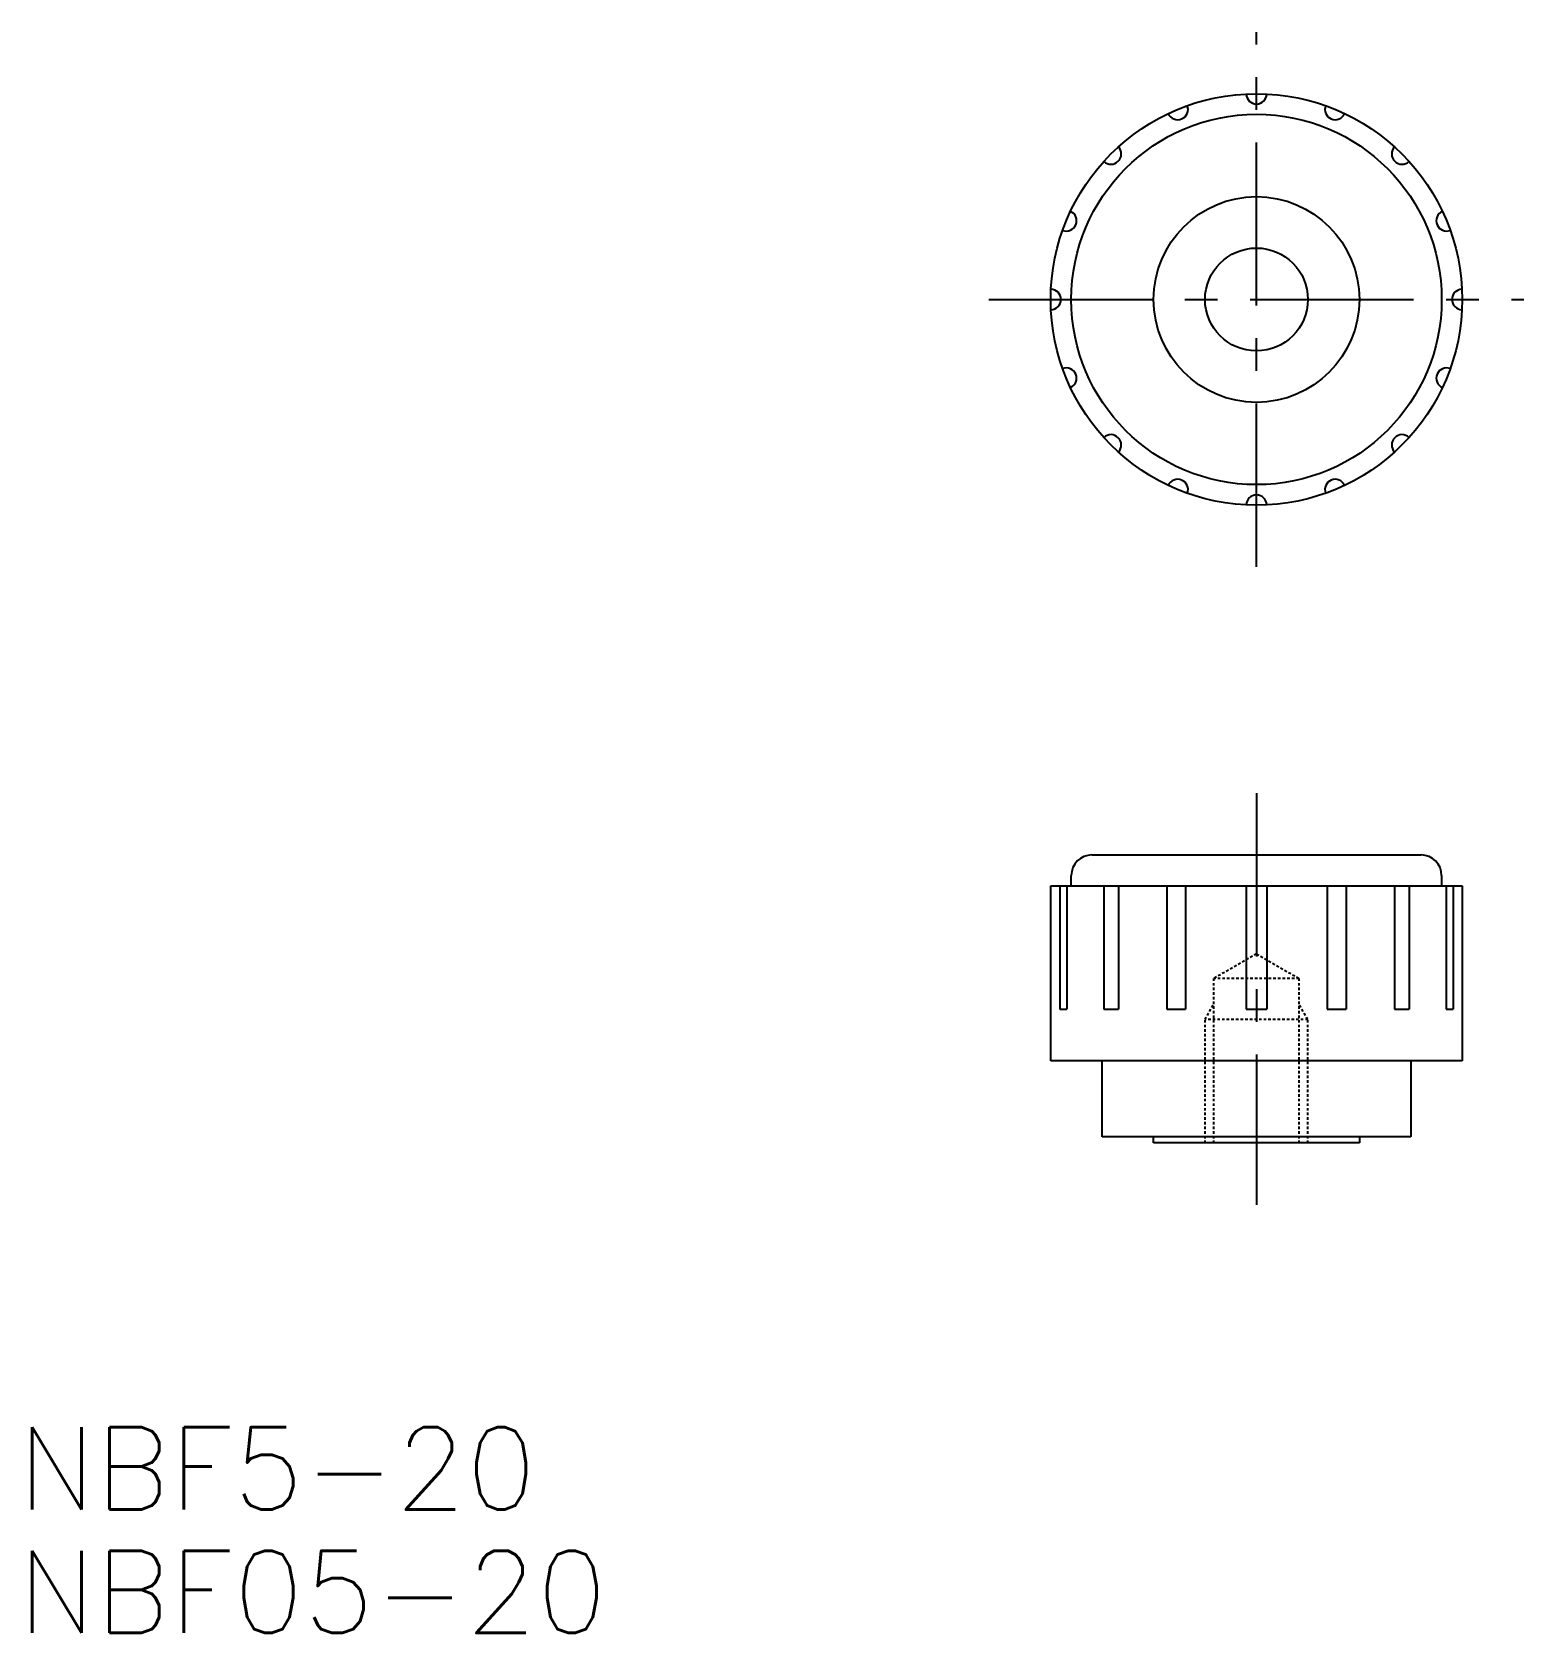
# Model space of a CAD drawing. Extents: x -9.5 to 63, y 26.2 to 104.
import ezdxf

# ---------------------------------------------------------------- set-up
doc = ezdxf.new("R2010")
doc.units = 0
doc.header["$LTSCALE"] = 0.25
doc.linetypes.add('CENTER', pattern=[50.8, 31.75, -6.35, 6.35, -6.35])
doc.linetypes.add('DASHED', pattern=[0.75, 0.5, -0.25])
doc.layers.get('0').update_dxf_attribs({"linetype": 'CONTINUOUS'})
doc.layers.add('CENTER', color=1, linetype='CENTER')
doc.styles.get("Standard").update_dxf_attribs({"font": 'txt.shx', "bigfont": 'extfont.shx'})

msp = doc.modelspace()

# ---------------------------------------------------------------- linework, layer by layer
for p, q in [((42, 64), (58, 64)), ((40, 54), (40, 62.5)), ((40, 62.5), (41, 62.5)), ((40.444, 62.5), (40.444, 56.5)), ((40.786, 62.5), (40.786, 56.5)), ((41, 62.5), (41, 63)), ((41, 62.5), (59, 62.5)), ((42.584, 62.5), (42.584, 56.5)), ((43.291, 62.5), (43.291, 56.5)), ((45.637, 62.5), (45.637, 56.5)), ((46.558, 62.5), (46.558, 56.5)), ((49.5, 62.5), (49.5, 56.5)), ((50.5, 62.5), (50.5, 56.5)), ((53.442, 62.5), (53.442, 56.5)), ((54.363, 62.5), (54.363, 56.5)), ((56.709, 62.5), (56.709, 56.5)), ((57.416, 62.5), (57.416, 56.5)), ((59, 63), (59, 62.5)), ((59, 62.5), (60, 62.5)), ((59.214, 62.5), (59.214, 56.5)), ((59.556, 62.5), (59.556, 56.5)), ((60, 62.5), (60, 54)), ((40.444, 56.5), (40.786, 56.5)), ((42.584, 56.5), (43.291, 56.5)), ((45.637, 56.5), (46.558, 56.5)), ((49.5, 56.5), (50.5, 56.5)), ((53.442, 56.5), (54.363, 56.5)), ((56.709, 56.5), (57.416, 56.5)), ((59.214, 56.5), (59.556, 56.5)), ((42.5, 54), (40, 54)), ((57.5, 54), (42.5, 54)), ((42.5, 50.3), (42.5, 54)), ((60, 54), (57.5, 54)), ((57.5, 54), (57.5, 50.3)), ((45, 50.3), (42.5, 50.3)), ((55, 50.3), (45, 50.3)), ((45, 50), (45, 50.3)), ((47.5, 50), (45, 50)), ((52.5, 50), (47.5, 50)), ((55, 50), (52.5, 50)), ((57.5, 50.3), (55, 50.3)), ((55, 50.3), (55, 50))]:
    msp.add_line(p, q)
at = {"color": 3, "linetype": 'DASHED'}
for p, q in [((50, 59.193), (47.933, 58)), ((50, 59.193), (52.067, 58)), ((47.933, 50), (47.933, 58)), ((52.067, 58), (47.933, 58)), ((52.067, 50), (52.067, 58)), ((47.5, 56), (47.933, 56.75)), ((52.5, 56), (52.067, 56.75)), ((47.5, 50), (47.5, 56)), ((52.5, 56), (47.5, 56)), ((52.5, 50), (52.5, 56))]:
    msp.add_line(p, q, dxfattribs=at)
for radius in [10, 9, 5, 2.5]:
    msp.add_circle((50, 91), radius)
for centre, radius, start, end in [((46.173, 100.239), 0.5, 203.93254, 21.06746), ((50, 101), 0.5, 181.43254, 358.56746), ((53.827, 100.239), 0.5, 158.93254, 336.06746), ((42.929, 98.071), 0.5, 226.43254, 43.56746), ((57.071, 98.071), 0.5, 136.43254, 313.56746), ((40.761, 94.827), 0.5, 248.93254, 66.06746), ((59.239, 94.827), 0.5, 113.93254, 291.06746), ((40, 91), 0.5, 271.43254, 88.56746), ((60, 91), 0.5, 91.43254, 268.56746), ((40.761, 87.173), 0.5, 293.93254, 111.06746), ((59.239, 87.173), 0.5, 68.93254, 246.06746), ((42.929, 83.929), 0.5, 316.43254, 133.56746), ((57.071, 83.929), 0.5, 46.43254, 223.56746), ((46.173, 81.761), 0.5, 338.93254, 156.06746), ((53.827, 81.761), 0.5, 23.93254, 201.06746), ((50, 81), 0.5, 1.43254, 178.56746), ((42, 63), 1, 90, 180), ((58, 63), 1, 0, 90)]:
    msp.add_arc(centre, radius, start, end)
at = {"layer": 'CENTER', "color": 1, "linetype": 'CENTER'}
for p, q in [((50, 78), (50, 104)), ((37, 91), (63, 91)), ((50, 67), (50, 47))]:
    msp.add_line(p, q, dxfattribs=at)

# ---------------------------------------------------------------- texts
at = {"color": 7, "linetype": 'CONTINUOUS'}
for s, p in [('NBF5-20', (-10.191, 32.183)), ('NBF05-20', (-10.191, 26.183))]:
    msp.add_text(s, height=4, dxfattribs=at).set_placement(p)

doc.saveas('drawing.dxf')
